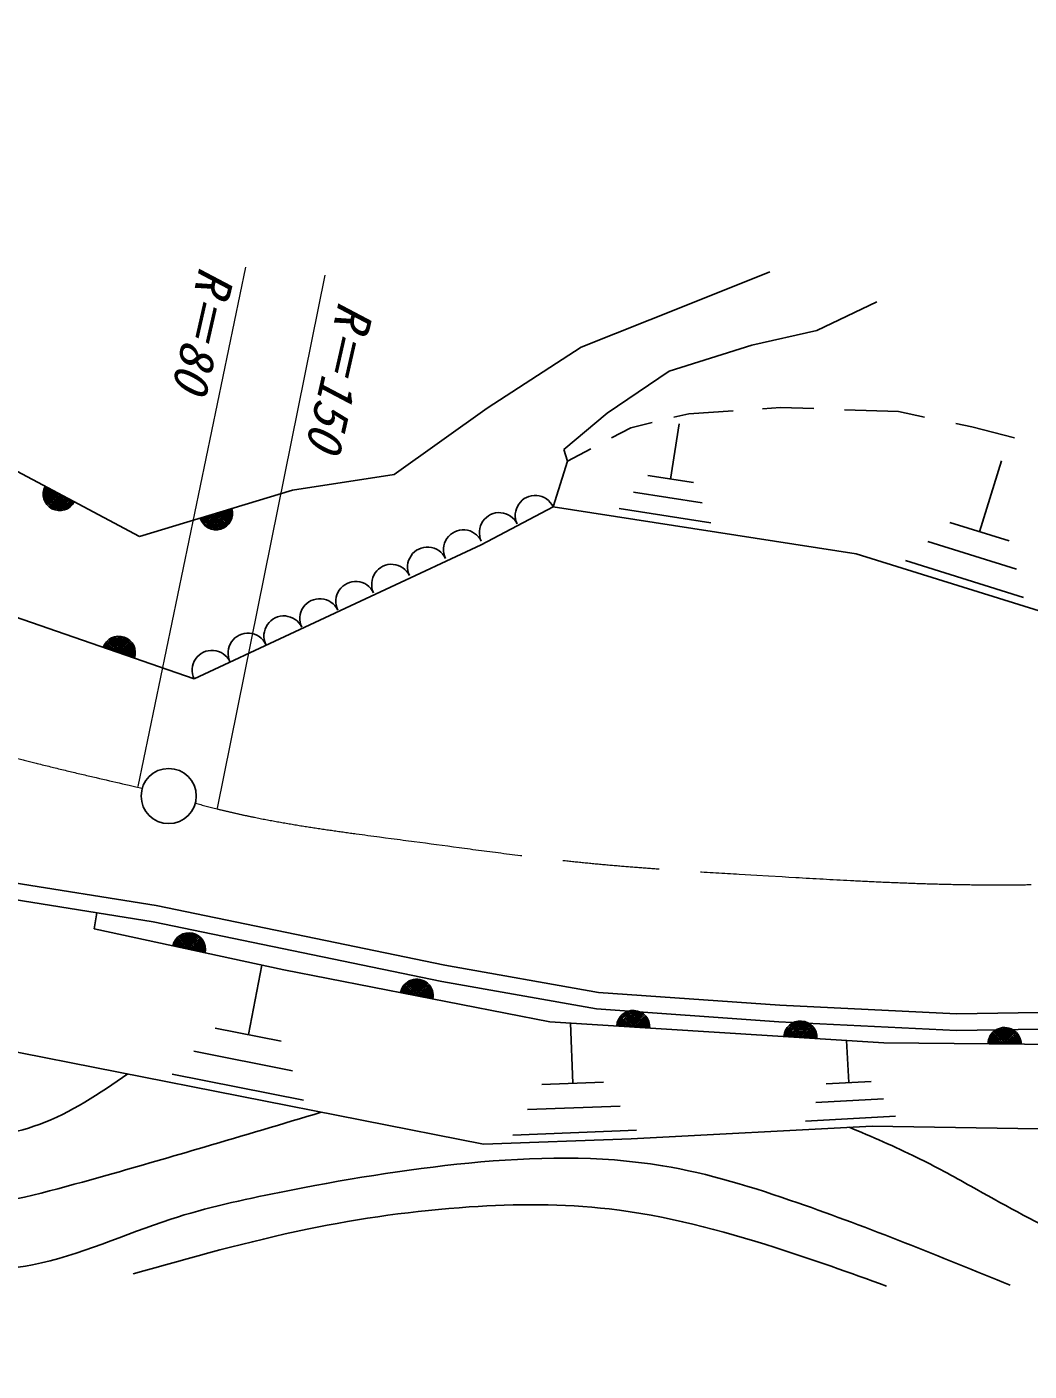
# Model space of a CAD drawing. Units: millimetres, scale not verified. Extents: x 40000 to 680000, y 20000 to 380000.
# Drawn here: x 256820 to 293159, y 256193 to 304904 of the extents above; entities that cross this region are included whole.
import ezdxf
from ezdxf.enums import TextEntityAlignment as Align

# ---------------------------------------------------------------- set-up
doc = ezdxf.new("R2010")
doc.units = ezdxf.units.MM
doc.header["$LTSCALE"] = 1000
doc.linetypes.add('CHAIN', pattern=[18.5, 12, -1.5, 3.5, -1.5])
for name, color, linetype, lineweight in [('M-BGD', 7, 'Continuous', 25), ('M-BGD-RSTR', 7, 'Continuous', 13), ('M-BMK', 2, 'CHAIN', 13), ('M-BMK-SRVR', 3, 'Continuous', 25)]:
    doc.layers.add(name, color=color, linetype=linetype, lineweight=lineweight)
doc.styles.add('ＭＳ ゴシック', font='')
doc.styles.get('ＭＳ ゴシック').set_extended_font_data('MS Gothic')

msp = doc.modelspace()

# ---------------------------------------------------------------- linework, layer by layer
at = {"layer": 'M-BGD'}
for p, q in [((226158, 304904), (260907, 286435)), ((280646, 294786), (283761, 296027)), ((276923, 293292), (280646, 294786)), ((287635, 294938), (285457, 293900)), ((285457, 293900), (283102, 293368)), ((273505, 291089), (276923, 293292)), ((283102, 293368), (280114, 292431)), ((280114, 292431), (277860, 290912)), ((270137, 288683), (273505, 291089)), ((277860, 290912), (276290, 289595)), ((280280, 290756), (280823, 290886)), ((280823, 290886), (282427, 290996)), ((283488, 291069), (284140, 291114)), ((284140, 291114), (285359, 291071)), ((286461, 291032), (288420, 290962)), ((288420, 290962), (289363, 290765)), ((278015, 290007), (278721, 290380)), ((278721, 290380), (279496, 290566)), ((280470, 290519), (280160, 288519)), ((290504, 290526), (291079, 290405)), ((291079, 290405), (292631, 290013)), ((276290, 289595), (276417, 289164)), ((276417, 289164), (277269, 289614)), ((276417, 289164), (275901, 287515)), ((292160, 289179), (291360, 286609)), ((266453, 288114), (270137, 288683)), ((280990, 288389), (279330, 288649)), ((260907, 286435), (266453, 288114)), ((281310, 287659), (278810, 288049)), ((273290, 286137), (275901, 287515)), ((275901, 287515), (286889, 285811)), ((281620, 286929), (278290, 287449)), ((292430, 286279), (290290, 286939)), ((262882, 281278), (273290, 286137)), ((292700, 285259), (289490, 286259)), ((286889, 285811), (296535, 282801)), ((292960, 284229), (288680, 285569)), ((251967, 285049), (262882, 281278)), ((256062, 273941), (261504, 273061)), ((255982, 273346), (261395, 272471)), ((259357, 272800), (259261, 272226)), ((261504, 273061), (271978, 270902)), ((261395, 272471), (271865, 270313)), ((259261, 272226), (266132, 270732)), ((265344, 270904), (264850, 268389)), ((271978, 270902), (277543, 269915)), ((266132, 270732), (275776, 268855)), ((271865, 270313), (277470, 269319)), ((277543, 269915), (284126, 269453)), ((284126, 269453), (290530, 269137)), ((249065, 269214), (273372, 264414)), ((277470, 269319), (284090, 268854)), ((290530, 269137), (299775, 269284)), ((266040, 268149), (263650, 268619)), ((275776, 268855), (287895, 268087)), ((276529, 268807), (276610, 266629)), ((284090, 268854), (290520, 268536)), ((290520, 268536), (299805, 268685)), ((286535, 268173), (286620, 266649)), ((287895, 268087), (296644, 268001)), ((266450, 267079), (262870, 267789)), ((266850, 266009), (262090, 266949)), ((277730, 266669), (275490, 266579)), ((287430, 266689), (285800, 266599)), ((287880, 266059), (285430, 265929)), ((278330, 265799), (274970, 265669)), ((278731, 264612), (287464, 265075)), ((288320, 265429), (285050, 265249)), ((287464, 265075), (295205, 264943)), ((273372, 264414), (278731, 264612)), ((278920, 264919), (274440, 264749))]:
    msp.add_line(p, q, dxfattribs=at)
for centre, radius, start, end in [((258011, 287974), 600, 152.0103, 332.0103), ((258011, 287974), 550, 152.0103, 332.0103), ((258011, 287974), 500, 152.0103, 332.0103), ((258011, 287974), 450, 152.0103, 332.0103), ((258011, 287974), 400, 152.0103, 332.0103), ((258011, 287974), 350, 152.0103, 332.0103), ((258011, 287974), 300, 152.0103, 332.0103), ((258011, 287974), 250, 152.0103, 332.0103), ((258011, 287974), 200, 152.0103, 332.0103), ((258011, 287974), 150, 152.0103, 332.0103), ((258011, 287974), 100, 152.0103, 332.0103), ((258011, 287974), 50, 152.0103, 332.0103), ((275250, 287203), 722, 25.5995, 205.5995), ((263680, 287275), 600, 196.8438, 16.8438), ((263680, 287275), 550, 196.8438, 16.8438), ((263680, 287275), 500, 196.8438, 16.8438), ((263680, 287275), 450, 196.8438, 16.8438), ((263680, 287275), 400, 196.8438, 16.8438), ((263680, 287275), 350, 196.8438, 16.8438), ((263680, 287275), 300, 196.8438, 16.8438), ((263680, 287275), 250, 196.8438, 16.8438), ((263680, 287275), 200, 196.8438, 16.8438), ((263680, 287275), 150, 196.8438, 16.8438), ((263680, 287275), 100, 196.8438, 16.8438), ((263680, 287275), 50, 196.8438, 16.8438), ((273948, 286580), 722, 25.5995, 205.5995), ((272646, 285956), 722, 25.5995, 205.5995), ((271344, 285332), 722, 25.5995, 205.5995), ((270043, 284708), 722, 25.5995, 205.5995), ((268741, 284085), 722, 25.5995, 205.5995), ((267439, 283461), 722, 25.5995, 205.5995), ((266137, 282837), 722, 25.5995, 205.5995), ((260154, 282221), 600, 340.9392, 160.9392), ((260154, 282221), 550, 340.9392, 160.9392), ((260154, 282221), 500, 340.9392, 160.9392), ((260154, 282221), 450, 340.9392, 160.9392), ((260154, 282221), 400, 340.9392, 160.9392), ((260154, 282221), 350, 340.9392, 160.9392), ((264835, 282213), 722, 25.5995, 205.5995), ((260154, 282221), 300, 340.9392, 160.9392), ((260154, 282221), 250, 340.9392, 160.9392), ((260154, 282221), 200, 340.9392, 160.9392), ((260154, 282221), 150, 340.9392, 160.9392), ((260154, 282221), 100, 340.9392, 160.9392), ((260154, 282221), 50, 340.9392, 160.9392), ((263533, 281590), 722, 25.5995, 205.5995), ((262697, 271479), 600, 347.7352, 167.7352), ((262697, 271479), 550, 347.7352, 167.7352), ((262697, 271479), 500, 347.7352, 167.7352), ((262697, 271479), 450, 347.7352, 167.7352), ((262697, 271479), 400, 347.7352, 167.7352), ((262697, 271479), 350, 347.7352, 167.7352), ((262697, 271479), 300, 347.7352, 167.7352), ((262697, 271479), 250, 347.7352, 167.7352), ((262697, 271479), 200, 347.7352, 167.7352), ((262697, 271479), 150, 347.7352, 167.7352), ((262697, 271479), 100, 347.7352, 167.7352), ((262697, 271479), 50, 347.7352, 167.7352), ((270954, 269794), 600, 348.9829, 168.9829), ((270954, 269794), 550, 348.9829, 168.9829), ((270954, 269794), 500, 348.9829, 168.9829), ((270954, 269794), 450, 348.9829, 168.9829), ((270954, 269794), 400, 348.9829, 168.9829), ((270954, 269794), 350, 348.9829, 168.9829), ((270954, 269794), 300, 348.9829, 168.9829), ((270954, 269794), 250, 348.9829, 168.9829), ((270954, 269794), 200, 348.9829, 168.9829), ((270954, 269794), 150, 348.9829, 168.9829), ((270954, 269794), 100, 348.9829, 168.9829), ((270954, 269794), 50, 348.9829, 168.9829), ((278806, 268663), 600, 356.3734, 176.3734), ((278806, 268663), 550, 356.3734, 176.3734), ((278806, 268663), 500, 356.3734, 176.3734), ((278806, 268663), 450, 356.3734, 176.3734), ((278806, 268663), 400, 356.3734, 176.3734), ((278806, 268663), 350, 356.3734, 176.3734), ((278806, 268663), 300, 356.3734, 176.3734), ((278806, 268663), 250, 356.3734, 176.3734), ((278806, 268663), 200, 356.3734, 176.3734), ((278806, 268663), 150, 356.3734, 176.3734), ((278806, 268663), 100, 356.3734, 176.3734), ((278806, 268663), 50, 356.3734, 176.3734), ((284866, 268279), 600, 356.3734, 176.3734), ((284866, 268279), 550, 356.3734, 176.3734), ((284866, 268279), 500, 356.3734, 176.3734), ((284866, 268279), 450, 356.3734, 176.3734), ((284866, 268279), 400, 356.3734, 176.3734), ((284866, 268279), 350, 356.3734, 176.3734), ((284866, 268279), 300, 356.3734, 176.3734), ((284866, 268279), 250, 356.3734, 176.3734), ((284866, 268279), 200, 356.3734, 176.3734), ((284866, 268279), 150, 356.3734, 176.3734), ((292269, 268044), 600, 359.441, 179.441), ((292269, 268044), 550, 359.441, 179.441), ((292269, 268044), 500, 359.441, 179.441), ((292269, 268044), 450, 359.441, 179.441), ((292269, 268044), 400, 359.441, 179.441), ((284866, 268279), 100, 356.3734, 176.3734), ((284866, 268279), 50, 356.3734, 176.3734), ((292269, 268044), 350, 359.441, 179.441), ((292269, 268044), 300, 359.441, 179.441), ((292269, 268044), 250, 359.441, 179.441), ((292269, 268044), 200, 359.441, 179.441), ((292269, 268044), 150, 359.441, 179.441), ((292269, 268044), 100, 359.441, 179.441), ((292269, 268044), 50, 359.441, 179.441)]:
    msp.add_arc(centre, radius, start, end, dxfattribs=at)
for points, knots in [([(223031, 285661), (223943, 285259), (224856, 284856), (225620, 284263), (226546, 283543), (227255, 282543), (228124, 281720), (228873, 281010), (229742, 280432), (230432, 279686), (231141, 278919), (231661, 277974), (232309, 277143), (233149, 276066), (234202, 275179), (235204, 274248), (236084, 273430), (236924, 272577), (237786, 271744), (238529, 271027), (239288, 270324), (240055, 269632), (240948, 268827), (241852, 268037), (242794, 267285), (243380, 266816), (243981, 266361), (244632, 265994), (245357, 265584), (246144, 265282), (246901, 264937), (247860, 264501), (248770, 263998), (249796, 263646), (250599, 263372), (251472, 263190), (252261, 263373), (252884, 263517), (253455, 263889), (254060, 264155), (255094, 264609), (256228, 264754), (257268, 265133), (258414, 265551), (259448, 266255), (260481, 266960)], [0, 0, 0, 0, 1, 1, 1, 2, 2, 2, 3, 3, 3, 4, 4, 4, 5, 5, 5, 6, 6, 6, 7, 7, 7, 8, 8, 8, 9, 9, 9, 10, 10, 10, 11, 11, 11, 12, 12, 12, 13, 13, 13, 14, 14, 14, 15, 15, 15, 15]), ([(219006, 283420), (220009, 282685), (221011, 281950), (221943, 281133), (223003, 280203), (223972, 279167), (225033, 278238), (226129, 277279), (227323, 276435), (228476, 275539), (229535, 274715), (230560, 273846), (231527, 272918), (233116, 271392), (234549, 269705), (236143, 268184), (237328, 267054), (238602, 266016), (239899, 265016), (241033, 264140), (242185, 263294), (243419, 262551), (245479, 261312), (247767, 260362), (250127, 260018), (251002, 259891), (251887, 259847), (252778, 259819), (254204, 259774), (255645, 259772), (257026, 260047), (258741, 260388), (260364, 261155), (262043, 261700), (263331, 262118), (264653, 262405), (265977, 262669), (268249, 263122), (270529, 263508), (272845, 263731), (275186, 263957), (277564, 264018), (279868, 263635), (281538, 263358), (283168, 262848), (284775, 262288), (287382, 261381), (289927, 260343), (292472, 259306)], [0, 0, 0, 0, 1, 1, 1, 2, 2, 2, 3, 3, 3, 4, 4, 4, 5, 5, 5, 6, 6, 6, 7, 7, 7, 8, 8, 8, 9, 9, 9, 10, 10, 10, 11, 11, 11, 12, 12, 12, 13, 13, 13, 14, 14, 14, 15, 15, 15, 16, 16, 16, 16]), ([(267496, 265574), (266082, 265151), (264668, 264728), (263253, 264312), (262082, 263967), (260909, 263627), (259732, 263294), (258143, 262845), (256546, 262409), (254921, 262121), (253914, 261942), (252896, 261820), (251869, 261808), (250800, 261795), (249721, 261902), (248701, 262199), (247904, 262431), (247144, 262779), (246393, 263138), (245855, 263395), (245322, 263658), (244789, 263920)], [0, 0, 0, 0, 1, 1, 1, 2, 2, 2, 3, 3, 3, 4, 4, 4, 5, 5, 5, 6, 6, 6, 7, 7, 7, 7]), ([(286634, 265031), (287459, 264682), (288285, 264332), (289088, 263937), (289751, 263611), (290400, 263254), (291047, 262893), (292167, 262266), (293284, 261623), (294454, 261114), (297020, 259995), (299840, 259515), (302532, 258690), (304744, 258013), (306870, 257103), (308996, 256193)], [0, 0, 0, 0, 1, 1, 1, 2, 2, 2, 3, 3, 3, 4, 4, 4, 5, 5, 5, 5]), ([(260669, 259718), (262763, 260306), (264858, 260895), (266985, 261334), (268921, 261734), (270883, 262010), (272861, 262142), (274551, 262254), (276252, 262261), (277929, 262068), (279974, 261833), (281984, 261301), (283951, 260673), (285311, 260239), (286651, 259758), (287990, 259277)], [0, 0, 0, 0, 1, 1, 1, 2, 2, 2, 3, 3, 3, 4, 4, 4, 5, 5, 5, 5])]:
    msp.add_open_spline(points, degree=3, knots=knots, dxfattribs=at)
at = {"layer": 'M-BGD-RSTR'}
for p, q in [((260857, 277377), (264754, 296198)), ((263729, 276589), (267641, 295902))]:
    msp.add_line(p, q, dxfattribs=at)
at = {"layer": 'M-BMK'}
for points, knots in [([(233804, 288290), (235333, 287380), (236861, 286469), (238416, 285603), (240636, 284367), (242909, 283220), (245242, 282214), (247198, 281370), (249197, 280625), (251220, 279954), (253191, 279301), (255186, 278720), (257199, 278213), (258462, 277895), (259733, 277606), (261005, 277317)], [0, 0, 0, 0, 1, 1, 1, 2, 2, 2, 3, 3, 3, 4, 4, 4, 5, 5, 5, 5]), ([(262929, 276772), (263191, 276702), (263453, 276633), (263715, 276567), (265926, 276015), (268196, 275738), (270459, 275439), (272625, 275152), (274784, 274845), (276953, 274627), (279198, 274402), (281453, 274272), (283708, 274140), (286349, 273986), (288989, 273829), (291631, 273815), (293622, 273805), (295614, 273875), (297606, 273945)], [0, 0, 0, 0, 1, 1, 1, 2, 2, 2, 3, 3, 3, 4, 4, 4, 5, 5, 5, 6, 6, 6, 6])]:
    msp.add_open_spline(points, degree=3, knots=knots, dxfattribs=at)
at = {"layer": 'M-BMK-SRVR'}
msp.add_circle((261963, 277032), 1000, dxfattribs=at)

# ---------------------------------------------------------------- texts
at = {"layer": 'M-BGD-RSTR', "style": 'ＭＳ ゴシック', "oblique": 15}
for s, p in [('R＝80', (262705, 296354)), ('R＝150', (267752, 295097))]:
    msp.add_text(s, height=1320, rotation=257.181, dxfattribs=at).set_placement(p, align=Align.BOTTOM_LEFT)

doc.saveas('drawing.dxf')
